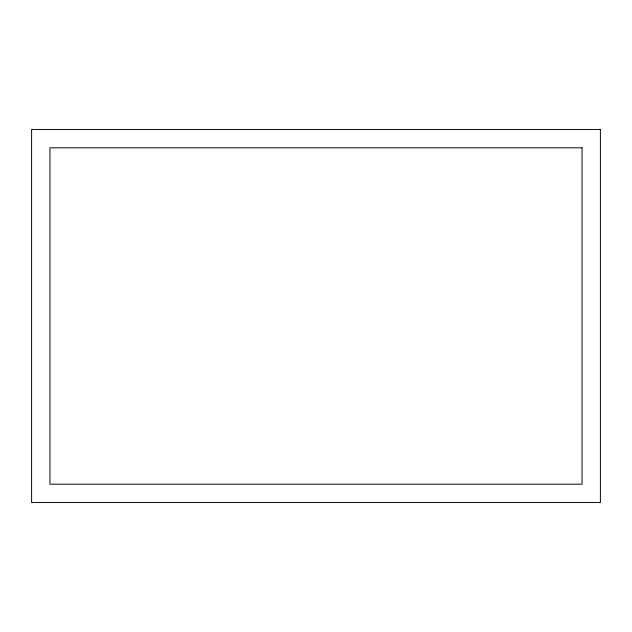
<?xml version="1.0" encoding="UTF-8"?>
<svg xmlns="http://www.w3.org/2000/svg" width="632" height="632" viewBox="0 0 632 632"><rect width="100%" height="100%" fill="white"/><g stroke="black" fill="none" stroke-linecap="round" stroke-linejoin="round"><path stroke-width="0.95" d="M600.4 129.457L31.6 129.457L31.6 502.543L600.4 502.543L600.4 129.457M582.048 147.809L49.952 147.809L49.952 484.191L582.048 484.191L582.048 147.809"/></g></svg>
